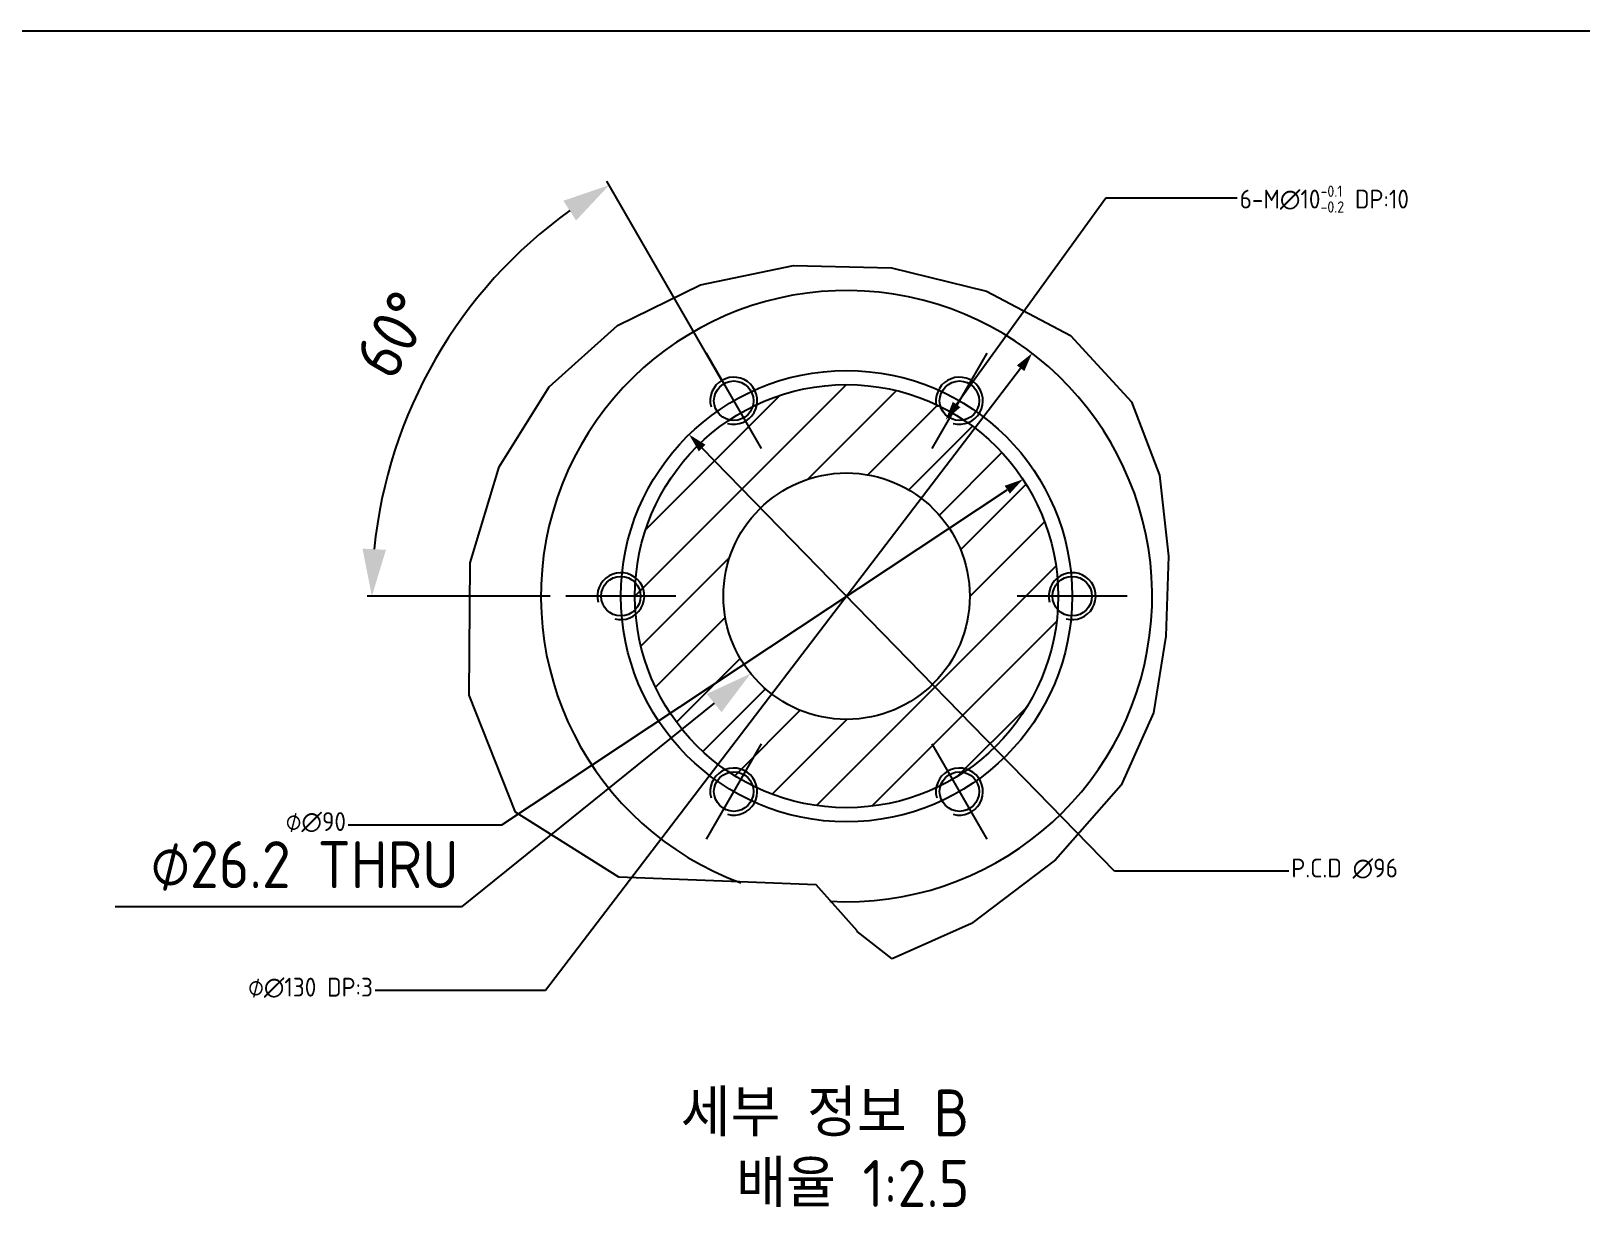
# Model space of a CAD drawing. Header units: millimetres. Extents: x -4251 to 2609, y -1673 to 4048.
# Drawn here: x -2030.5 to -1700.9, y 3735.5 to 3985.6 of the extents above; entities that cross this region are included whole.
import ezdxf

# ---------------------------------------------------------------- set-up
doc = ezdxf.new("R2010")
doc.units = ezdxf.units.MM
for name, color, linetype in [('3_ALL_AXES', 7, 'Continuous'), ('9_DEF_DIMS', 7, 'Continuous'), ('9_DEF_NOTE', 7, 'Continuous')]:
    doc.layers.add(name, color=color, linetype=linetype)
doc.styles.get("Standard").update_dxf_attribs({"font": 'ISOCP.SHX', "bigfont": 'WHGTXT.SHX'})
doc.dimstyles.new('DIMSTYLE_17', dxfattribs={"dimtxt": 10, "dimasz": 10, "dimexe": 1, "dimexo": 1, "dimgap": 2, "dimtad": 1, "dimdec": 1, "dimlfac": 0.5, "dimdsep": 46, "dimtxsty": 'Standard', "dimblk": '_FILLED', "dimblk1": '_FILLED', "dimblk2": '_FILLED', "dimcen": 0.09, "dimadec": 3, "dimazin": 2, "dimtp": 0.1, "dimtm": 0.1, "dimtfac": 1, "dimtdec": 65535, "dimtofl": 0, "dimtmove": 0, "dimatfit": 3, "dimldrblk": '_FILLED', "dimfxl": 0, "dimtolj": 1, "dimarcsym": 0})
doc.dimstyles.new('DIMSTYLE_18', dxfattribs={"dimtxt": 10, "dimasz": 10, "dimexe": 1, "dimexo": 1, "dimtad": 1, "dimdec": 3, "dimlfac": 0.5, "dimdsep": 46, "dimtxsty": 'Standard', "dimblk": '_FILLED', "dimblk1": '_FILLED', "dimblk2": '_FILLED', "dimcen": 0.09, "dimadec": 3, "dimazin": 2, "dimtp": 0.2, "dimtm": 0.2, "dimtfac": 1, "dimtdec": 3, "dimtofl": 0, "dimtmove": 0, "dimatfit": 1, "dimldrblk": '_FILLED', "dimfxl": 0, "dimtolj": 1, "dimarcsym": 0})
doc.dimstyles.new('DIMSTYLE_5', dxfattribs={"dimtxt": 4, "dimasz": 4, "dimexe": 1, "dimexo": 1, "dimgap": 0.5, "dimtad": 0, "dimtih": 1, "dimtoh": 1, "dimdec": 3, "dimdsep": 46, "dimtxsty": 'Standard', "dimblk": '_FILLED', "dimblk1": '_FILLED', "dimblk2": '_FILLED', "dimcen": 0.09, "dimadec": 3, "dimazin": 2, "dimtp": 0.5, "dimtm": 0.5, "dimtfac": 1, "dimtdec": 3, "dimtofl": 0, "dimtmove": 0, "dimatfit": 3, "dimldrblk": '_FILLED', "dimfxl": 0, "dimtolj": 1, "dimarcsym": 0})
doc.dimstyles.new('DIMSTYLE_6', dxfattribs={"dimtxt": 4, "dimasz": 4, "dimexe": 1, "dimexo": 1, "dimgap": 0.5, "dimtad": 0, "dimtih": 1, "dimtoh": 1, "dimdec": 3, "dimdsep": 46, "dimtxsty": 'Standard', "dimblk": '_FILLED', "dimblk1": '_FILLED', "dimblk2": '_FILLED', "dimcen": 0.09, "dimadec": 3, "dimazin": 2, "dimtol": 1, "dimtp": -0.1, "dimtm": 0.2, "dimtfac": 0.6, "dimtdec": 3, "dimtofl": 0, "dimtmove": 0, "dimatfit": 3, "dimldrblk": '_FILLED', "dimfxl": 0, "dimtolj": 1, "dimarcsym": 0})

# ---------------------------------------------------------------- blocks, each defined once
blk = doc.blocks.new('_FILLED')
at = {"color": 0, "linetype": 'ByBlock'}
blk.add_solid([(0, 0), (-1, 0.25), (-1, -0.25)], dxfattribs=at)
blk = doc.blocks.new('*D179')
at = {"layer": '9_DEF_DIMS', "color": 0, "lineweight": -2}
for p, q in [((-1800.09, 3806.93), (-1887.79, 3896.93)), ((-1762.98, 3806.93), (-1800.09, 3806.93))]:
    blk.add_line(p, q, dxfattribs=at)
at = {"layer": 'DEFPOINTS', "color": 0}
for p in [(-1890.58, 3899.8), (-1823.58, 3831.04)]:
    blk.add_point(p, dxfattribs=at)
at = {"layer": '9_DEF_DIMS', "color": 0, "lineweight": -2, "xscale": 4, "yscale": 4, "zscale": 4, "rotation": 134.2583626171326}
blk.add_blockref('_FILLED', (-1890.58, 3899.8), dxfattribs=at)
at = {"layer": '9_DEF_DIMS', "color": 0, "insert": (-1762.48, 3809.6), "char_height": 4, "attachment_point": 1, "line_spacing_factor": 0.9}
blk.add_mtext('\\A1;P.C.D ∅96', dxfattribs=at)
blk = doc.blocks.new('*D180')
at = {"layer": '9_DEF_DIMS', "color": 0, "lineweight": -2}
for p, q in [((-1801.92, 3950.1), (-1833.67, 3906.18)), ((-1773.97, 3950.1), (-1801.92, 3950.1))]:
    blk.add_line(p, q, dxfattribs=at)
at = {"layer": 'DEFPOINTS', "color": 0}
for p in [(-1830.15, 3911.04), (-1836.01, 3902.94)]:
    blk.add_point(p, dxfattribs=at)
at = {"layer": '9_DEF_DIMS', "color": 0, "lineweight": -2, "xscale": 4, "yscale": 4, "zscale": 4, "rotation": 234.1417428379052}
blk.add_blockref('_FILLED', (-1836.01, 3902.94), dxfattribs=at)
at = {"layer": '9_DEF_DIMS', "color": 0, "insert": (-1773.47, 3952.76), "char_height": 4, "attachment_point": 1, "line_spacing_factor": 0.9}
blk.add_mtext('\\A1;6-M∅10{\\H2.400000;\\S-0.1^ -0.2;} DP:10', dxfattribs=at)
blk = doc.blocks.new('*D282')
at = {"layer": '9_DEF_DIMS', "color": 0, "lineweight": -2}
for p, q in [((-1883.58, 3911.32), (-1908.06, 3953.72)), ((-1920.12, 3865.42), (-1959.04, 3865.42))]:
    blk.add_line(p, q, dxfattribs=at)
blk.add_arc((-1857.08, 3865.42), 100.96, 125.6776, 174.3224, dxfattribs=at)
at = {"layer": 'DEFPOINTS', "color": 0}
for p in [(-1934.42, 3930.31), (-1883.08, 3910.45), (-1882.58, 3909.58), (-1919.12, 3865.42), (-1918.11, 3865.42)]:
    blk.add_point(p, dxfattribs=at)
at = {"layer": '9_DEF_DIMS', "color": 0, "lineweight": -2, "xscale": 10, "yscale": 10, "zscale": 10}
for p, rotation in [((-1907.56, 3952.85), 32.83882195168054), ((-1958.04, 3865.42), 267.1611780479982)]:
    blk.add_blockref('_FILLED', p, dxfattribs=dict(at, rotation=rotation))
at = {"layer": '9_DEF_DIMS', "color": 0, "insert": (-1957.79, 3923.57), "char_height": 10, "attachment_point": 2, "rotation": 60, "line_spacing_factor": 0.9}
blk.add_mtext('\\A1;60°', dxfattribs=at)
blk = doc.blocks.new('*D283')
at = {"layer": '9_DEF_DIMS', "color": 0, "lineweight": -2}
for p, q in [((-1857.17, 3865.42), (-1856.99, 3865.42)), ((-1857.08, 3865.33), (-1857.08, 3865.51)), ((-1885.25, 3842.69), (-1938.96, 3799.36)), ((-1938.96, 3799.36), (-2012.67, 3799.36))]:
    blk.add_line(p, q, dxfattribs=at)
at = {"layer": 'DEFPOINTS', "color": 0}
for p in [(-1836.69, 3881.87), (-1877.47, 3848.97)]:
    blk.add_point(p, dxfattribs=at)
at = {"layer": '9_DEF_DIMS', "color": 0, "lineweight": -2, "xscale": 10, "yscale": 10, "zscale": 10, "rotation": 38.89666930677718}
blk.add_blockref('_FILLED', (-1877.47, 3848.97), dxfattribs=at)
at = {"layer": '9_DEF_DIMS', "color": 0, "insert": (-1939.58, 3813.32), "char_height": 10, "attachment_point": 3, "line_spacing_factor": 0.9}
blk.add_mtext('\\A1;{\\fSymbol_ASME;\\W1.0;⌀}26.2 THRU', dxfattribs=at)
blk = doc.blocks.new('*D284')
at = {"layer": '9_DEF_DIMS', "color": 0, "lineweight": -2}
for p, q in [((-1930.41, 3816.81), (-1822.91, 3888.07)), ((-1963.05, 3816.81), (-1930.41, 3816.81))]:
    blk.add_line(p, q, dxfattribs=at)
at = {"layer": 'DEFPOINTS', "color": 0}
for p in [(-1819.57, 3890.28), (-1894.59, 3840.56)]:
    blk.add_point(p, dxfattribs=at)
at = {"layer": '9_DEF_DIMS', "color": 0, "lineweight": -2, "xscale": 4, "yscale": 4, "zscale": 4, "rotation": 33.54042781914329}
blk.add_blockref('_FILLED', (-1819.57, 3890.28), dxfattribs=at)
at = {"layer": '9_DEF_DIMS', "color": 0, "insert": (-1963.55, 3819.48), "char_height": 4, "attachment_point": 3, "line_spacing_factor": 0.9}
blk.add_mtext('\\A1;{\\fSymbol_ASME;\\W1.0;⌀}∅90', dxfattribs=at)
blk = doc.blocks.new('*D285')
at = {"layer": '9_DEF_DIMS', "color": 0, "lineweight": -2}
for p, q in [((-1921.09, 3781.59), (-1820.06, 3913.9)), ((-1957.32, 3781.59), (-1921.09, 3781.59))]:
    blk.add_line(p, q, dxfattribs=at)
at = {"layer": 'DEFPOINTS', "color": 0}
for p in [(-1817.63, 3917.08), (-1896.53, 3813.76)]:
    blk.add_point(p, dxfattribs=at)
at = {"layer": '9_DEF_DIMS', "color": 0, "lineweight": -2, "xscale": 4, "yscale": 4, "zscale": 4, "rotation": 52.63634460966552}
blk.add_blockref('_FILLED', (-1817.63, 3917.08), dxfattribs=at)
at = {"layer": '9_DEF_DIMS', "color": 0, "insert": (-1957.82, 3784.26), "char_height": 4, "attachment_point": 3, "line_spacing_factor": 0.9}
blk.add_mtext('\\A1;{\\fSymbol_ASME;\\W1.0;⌀}∅130 DP:3', dxfattribs=at)

msp = doc.modelspace()

# ---------------------------------------------------------------- linework, layer by layer
at = {"color": 7}
for p, q in [((-1888.1576, 3931.6316), (-1868.3853, 3935.7339)), ((-1868.3853, 3935.7339), (-1847.5468, 3935.2619)), ((-1847.5468, 3935.2619), (-1827.2975, 3930.3113)), ((-1905.8097, 3922.9775), (-1888.1576, 3931.6316)), ((-1827.2975, 3930.3113), (-1809.4653, 3920.8354)), ((-1920.3153, 3909.9239), (-1905.8097, 3922.9775)), ((-1809.4653, 3920.8354), (-1796.4791, 3906.7447)), ((-1930.9835, 3892.9207), (-1920.3153, 3909.9239)), ((-1796.4791, 3906.7447), (-1790.5415, 3891.1609)), ((-1937.1347, 3872.524), (-1930.9835, 3892.9207)), ((-1790.5415, 3891.1609), (-1788.5851, 3873.9329)), ((-1788.5851, 3873.9329), (-1789.1962, 3856.9054)), ((-1937.3368, 3844.3324), (-1937.1347, 3872.524)), ((-1789.1962, 3856.9054), (-1791.8221, 3840.6371)), ((-1927.4759, 3819.469), (-1937.3368, 3844.3324)), ((-1791.8221, 3840.6371), (-1798.6552, 3825.247)), ((-1798.6552, 3825.247), (-1812.6242, 3809.3475)), ((-1905.5464, 3805.6622), (-1927.4759, 3819.469)), ((-1812.6242, 3809.3475), (-1830.5234, 3795.8245)), ((-1883.4584, 3804.7705), (-1905.5464, 3805.6622)), ((-1863.5184, 3804.0166), (-1883.4584, 3804.7705)), ((-1854.8297, 3794.2553), (-1863.5184, 3804.0166)), ((-1830.5234, 3795.8245), (-1847.353, 3788.2869)), ((-1854.8297, 3794.0798), (-1854.8297, 3794.2553)), ((-1847.353, 3788.2869), (-1854.8297, 3794.0798))]:
    msp.add_line(p, q, dxfattribs=at)
at = {"color": 2}
for p, q in [((-1902.0805, 3865.4212), (-1857.0805, 3910.4212)), ((-1899.792, 3879.5891), (-1871.2484, 3908.1327)), ((-1865.3356, 3890.2867), (-1846.4699, 3909.1524)), ((-1852.5214, 3891.2215), (-1837.7061, 3906.0369)), ((-1843.8363, 3888.0272), (-1830.2878, 3901.5757)), ((-1837.3383, 3882.6458), (-1824.0268, 3895.9573)), ((-1832.8115, 3875.2932), (-1818.8871, 3889.2176)), ((-1830.8806, 3865.3447), (-1814.9615, 3881.2638)), ((-1900.8117, 3854.8106), (-1881.946, 3873.6763)), ((-1863.469, 3820.877), (-1812.5363, 3871.8097)), ((-1897.6961, 3846.0468), (-1882.8808, 3860.8621)), ((-1851.7256, 3820.741), (-1812.4002, 3860.0663)), ((-1893.235, 3838.6285), (-1879.6865, 3852.177)), ((-1887.6166, 3832.3675), (-1874.3051, 3845.679)), ((-1880.8769, 3827.2279), (-1866.9525, 3841.1522)), ((-1833.4817, 3827.1054), (-1818.7647, 3841.8224)), ((-1872.9231, 3823.3022), (-1857.004, 3839.2213))]:
    msp.add_line(p, q, dxfattribs=at)
at = {"elevation": 0}
msp.add_lwpolyline([(-2718.5459, 3985.6339), (-190.3583, 3985.6339)], dxfattribs=at)
at = {"color": 7}
for centre, radius in [((-1857.0805, 3865.4212), 45), ((-1881.0805, 3906.9904), 4.2), ((-1833.0805, 3906.9904), 4.2), ((-1857.0805, 3865.4212), 26.2), ((-1905.0805, 3865.4212), 4.2), ((-1809.0805, 3865.4212), 4.2), ((-1881.0805, 3823.852), 4.2), ((-1833.0805, 3823.852), 4.2)]:
    msp.add_circle(centre, radius, dxfattribs=at)
msp.add_arc((-1857.0805, 3865.4212), 65, 266.858144, 249.770056, dxfattribs=at)
at = {"color": 2}
for centre in [(-1881.0805, 3906.9904), (-1833.0805, 3906.9904), (-1905.0805, 3865.4212), (-1809.0805, 3865.4212), (-1881.0805, 3823.852), (-1833.0805, 3823.852)]:
    msp.add_arc(centre, 5, 255, 195, dxfattribs=at)
at = {"layer": '3_ALL_AXES', "color": 1}
for p, q in [((-1886.9305, 3917.1229), (-1875.2305, 3896.8579)), ((-1827.2305, 3917.1229), (-1838.9305, 3896.8579)), ((-1893.3805, 3865.4212), (-1916.7805, 3865.4212)), ((-1797.3805, 3865.4212), (-1820.7805, 3865.4212)), ((-1875.2305, 3833.9845), (-1886.9305, 3813.7195)), ((-1838.9305, 3833.9845), (-1827.2305, 3813.7195))]:
    msp.add_line(p, q, dxfattribs=at)
msp.add_circle((-1857.0805, 3865.4212), 48, dxfattribs=at)

# ---------------------------------------------------------------- texts
at = {"layer": '9_DEF_NOTE', "color": 2, "insert": (-1830.9281, 3760.5027), "char_height": 10, "width": 110.166667, "attachment_point": 3, "line_spacing_factor": 0.9}
msp.add_mtext('세부 정보 B\\P배율 1:2.5', dxfattribs=at)

# ---------------------------------------------------------------- dimensions: what is measured, and where the dimension line sits
at = {"layer": '9_DEF_DIMS', "color": 2}
dim = msp.add_angular_dim_2l(base=(-1934.41728, 3930.31448), line1=((-1882.57571, 3909.58022), (-1883.08049, 3910.45453)), line2=((-1918.10637, 3865.42121), (-1919.11593, 3865.42121)), dimstyle='DIMSTYLE_17', dxfattribs=at)
dim.commit()
dim.dimension.update_dxf_attribs({"geometry": '*D282', "text_midpoint": (-1944.51096, 3915.89921), "dimtype": 162})
for p1, p2, text, dimstyle, override, picture, middle in [((-1830.1516, 3911.0428), (-1836.0094, 3902.9381), '6-M<> DP:10', 'DIMSTYLE_6', {"dimtih": 1, "dimtoh": 1}, '*D180', (-1754.8819, 3950.0974)), ((-1896.5272, 3813.7592), (-1817.6338, 3917.0832), '{\\fSymbol_ASME;\\W1.0;⌀}<> DP:3', 'DIMSTYLE_5', {"dimtih": 1, "dimtoh": 1}, '*D285', (-1972.1197, 3781.5924)), ((-1823.5815, 3831.0436), (-1890.5795, 3899.7988), 'P.C.D <>', 'DIMSTYLE_5', {"dimtih": 1, "dimtoh": 1}, '*D179', (-1751.2786, 3806.9327)), ((-1894.5878, 3840.5576), (-1819.5732, 3890.2848), '{\\fSymbol_ASME;\\W1.0;⌀}<>', 'DIMSTYLE_5', {"dimtih": 1, "dimtoh": 1}, '*D284', (-1970.2888, 3816.8105)), ((-1836.6896, 3881.8727), (-1877.4714, 3848.9698), '{\\fSymbol_ASME;\\W1.0;⌀}<> THRU', 'DIMSTYLE_18', {"dimtih": 1, "dimtoh": 1, "dimpost": '<>'}, '*D283', (-1976.1291, 3799.3609))]:
    dim = msp.add_diameter_dim_2p(p1=p1, p2=p2, text=text, dimstyle=dimstyle, override=override, dxfattribs=at)
    dim.commit()
    dim.dimension.update_dxf_attribs({"geometry": picture, "text_midpoint": middle, "dimtype": 163})

doc.saveas('drawing.dxf')
